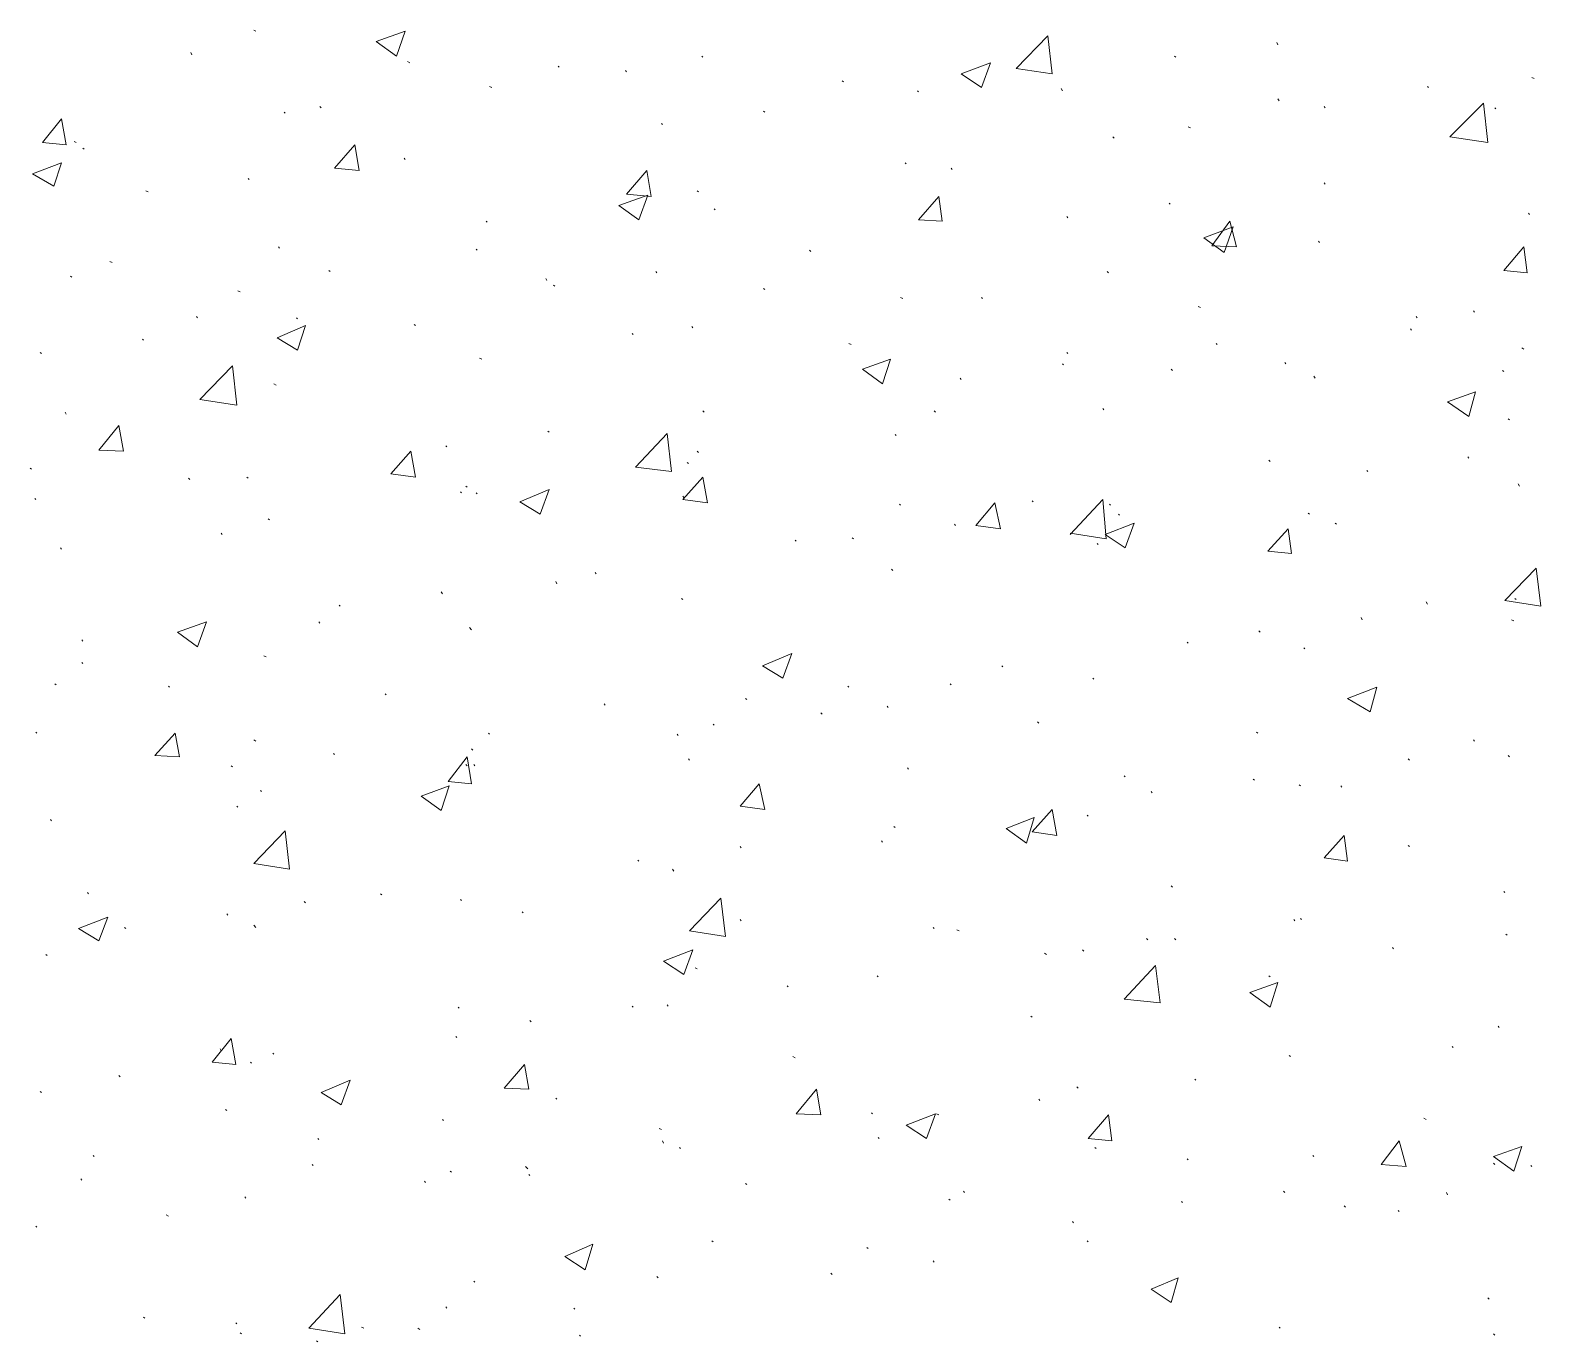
# Model space of a CAD drawing. Header units: millimetres. Extents: x 2928 to 3112, y 1220 to 1280.
# Drawn here: x 2970.237 to 2972.478, y 1258.752 to 1260.699 of the extents above; entities that cross this region are included whole.
import ezdxf

# ---------------------------------------------------------------- set-up
doc = ezdxf.new("R2010")
doc.units = ezdxf.units.MM

msp = doc.modelspace()

# ---------------------------------------------------------------- linework, layer by layer
at = {"color": 92, "linetype": 'Continuous', "lineweight": 13, "true_color": 0x00b800}
for points in [[(2970.57174, 1260.69723), (2970.5684, 1260.6989), (2970.5684, 1260.6989)], [(2970.75007, 1260.68223), (2970.7934, 1260.69723), (2970.7934, 1260.69723)], [(2970.78007, 1260.66056), (2970.7934, 1260.69723), (2970.7934, 1260.69723)], [(2971.70008, 1260.64223), (2971.74675, 1260.69057), (2971.74675, 1260.69057)], [(2971.75342, 1260.6339), (2971.74675, 1260.69057), (2971.74675, 1260.69057)], [(2970.47673, 1260.66223), (2970.47507, 1260.66557), (2970.47507, 1260.66557)], [(2970.75007, 1260.68223), (2970.78007, 1260.66056), (2970.78007, 1260.66056)], [(2972.08842, 1260.67723), (2972.08676, 1260.68057), (2972.08676, 1260.68057)], [(2970.80007, 1260.65056), (2970.79674, 1260.65223), (2970.79674, 1260.65223)], [(2971.02174, 1260.6439), (2971.02007, 1260.64556), (2971.02007, 1260.64556)], [(2971.23508, 1260.6589), (2971.23341, 1260.66056), (2971.23341, 1260.66056)], [(2971.61842, 1260.6339), (2971.66175, 1260.65056), (2971.66175, 1260.65056)], [(2971.64842, 1260.6139), (2971.66175, 1260.65056), (2971.66175, 1260.65056)], [(2971.70008, 1260.64223), (2971.75342, 1260.6339), (2971.75342, 1260.6339)], [(2971.93675, 1260.6589), (2971.93509, 1260.66056), (2971.93509, 1260.66056)], [(2971.12174, 1260.63723), (2971.12008, 1260.6389), (2971.12008, 1260.6389)], [(2971.44341, 1260.62223), (2971.44175, 1260.6239), (2971.44175, 1260.6239)], [(2971.61842, 1260.6339), (2971.64842, 1260.6139), (2971.64842, 1260.6139)], [(2972.46843, 1260.62723), (2972.4651, 1260.6289), (2972.4651, 1260.6289)], [(2970.92174, 1260.6139), (2970.91841, 1260.61556), (2970.91841, 1260.61556)], [(2971.55508, 1260.60723), (2971.55342, 1260.6089), (2971.55342, 1260.6089)], [(2971.76842, 1260.6089), (2971.76675, 1260.61223), (2971.76675, 1260.61223)], [(2972.09009, 1260.5939), (2972.08842, 1260.59723), (2972.08842, 1260.59723)], [(2972.31176, 1260.6139), (2972.31009, 1260.61556), (2972.31009, 1260.61556)], [(2970.61507, 1260.57556), (2970.6134, 1260.57723), (2970.6134, 1260.57723)], [(2970.6684, 1260.5839), (2970.66674, 1260.58556), (2970.66674, 1260.58556)], [(2971.32675, 1260.57723), (2971.32508, 1260.5789), (2971.32508, 1260.5789)], [(2972.15842, 1260.5839), (2972.15676, 1260.58556), (2972.15676, 1260.58556)], [(2972.34343, 1260.54056), (2972.39343, 1260.59056), (2972.39343, 1260.59056)], [(2972.40009, 1260.53223), (2972.39343, 1260.59056), (2972.39343, 1260.59056)], [(2972.41176, 1260.58223), (2972.41009, 1260.5839), (2972.41009, 1260.5839)], [(2970.25506, 1260.53223), (2970.2834, 1260.56723), (2970.2834, 1260.56723)], [(2970.29006, 1260.5289), (2970.2834, 1260.56723), (2970.2834, 1260.56723)], [(2971.17508, 1260.5589), (2971.17341, 1260.56056), (2971.17341, 1260.56056)], [(2971.95842, 1260.5539), (2971.95509, 1260.55556), (2971.95509, 1260.55556)], [(2970.25506, 1260.53223), (2970.29006, 1260.5289), (2970.29006, 1260.5289)], [(2970.30506, 1260.53223), (2970.30173, 1260.5339), (2970.30173, 1260.5339)], [(2971.84509, 1260.5389), (2971.84342, 1260.54056), (2971.84342, 1260.54056)], [(2972.34343, 1260.54056), (2972.40009, 1260.53223), (2972.40009, 1260.53223)], [(2970.31673, 1260.52223), (2970.31506, 1260.5239), (2970.31506, 1260.5239)], [(2970.6884, 1260.4939), (2970.7184, 1260.5289), (2970.7184, 1260.5289)], [(2970.72507, 1260.49056), (2970.7184, 1260.5289), (2970.7184, 1260.5289)], [(2970.7934, 1260.50723), (2970.79174, 1260.5089), (2970.79174, 1260.5089)], [(2970.24006, 1260.48556), (2970.2834, 1260.50223), (2970.2834, 1260.50223)], [(2970.24006, 1260.48556), (2970.27173, 1260.46723), (2970.27173, 1260.46723)], [(2970.27173, 1260.46723), (2970.2834, 1260.50223), (2970.2834, 1260.50223)], [(2970.6884, 1260.4939), (2970.72507, 1260.49056), (2970.72507, 1260.49056)], [(2971.12174, 1260.45556), (2971.15174, 1260.49056), (2971.15174, 1260.49056)], [(2971.15841, 1260.45223), (2971.15174, 1260.49056), (2971.15174, 1260.49056)], [(2971.53675, 1260.50056), (2971.53508, 1260.50223), (2971.53508, 1260.50223)], [(2971.60508, 1260.49223), (2971.60342, 1260.4939), (2971.60342, 1260.4939)], [(2970.56174, 1260.47723), (2970.56007, 1260.4789), (2970.56007, 1260.4789)], [(2972.15842, 1260.47056), (2972.15676, 1260.47223), (2972.15676, 1260.47223)], [(2970.41173, 1260.4589), (2970.4084, 1260.46056), (2970.4084, 1260.46056)], [(2971.11008, 1260.4389), (2971.15341, 1260.4539), (2971.15341, 1260.4539)], [(2971.12174, 1260.45556), (2971.15841, 1260.45223), (2971.15841, 1260.45223)], [(2971.14008, 1260.41723), (2971.15341, 1260.4539), (2971.15341, 1260.4539)], [(2971.22841, 1260.4589), (2971.22674, 1260.46056), (2971.22674, 1260.46056)], [(2971.55508, 1260.41723), (2971.58508, 1260.45223), (2971.58508, 1260.45223)], [(2971.59008, 1260.41556), (2971.58508, 1260.45223), (2971.58508, 1260.45223)], [(2971.92842, 1260.44056), (2971.92675, 1260.44223), (2971.92675, 1260.44223)], [(2971.11008, 1260.4389), (2971.14008, 1260.41723), (2971.14008, 1260.41723)], [(2971.25341, 1260.43223), (2971.25174, 1260.4339), (2971.25174, 1260.4339)], [(2971.77675, 1260.42056), (2971.77509, 1260.42223), (2971.77509, 1260.42223)], [(2972.46176, 1260.42556), (2972.4601, 1260.42723), (2972.4601, 1260.42723)], [(2970.91507, 1260.41389), (2970.91341, 1260.41556), (2970.91341, 1260.41556)], [(2971.55508, 1260.41723), (2971.59008, 1260.41556), (2971.59008, 1260.41556)], [(2971.97842, 1260.39056), (2972.02176, 1260.40723), (2972.02176, 1260.40723)], [(2971.99009, 1260.37889), (2972.01676, 1260.41556), (2972.01676, 1260.41556)], [(2972.00842, 1260.36889), (2972.02176, 1260.40723), (2972.02176, 1260.40723)], [(2972.02676, 1260.37723), (2972.01676, 1260.41556), (2972.01676, 1260.41556)], [(2970.60674, 1260.37556), (2970.60507, 1260.37723), (2970.60507, 1260.37723)], [(2970.90007, 1260.37223), (2970.89841, 1260.37389), (2970.89841, 1260.37389)], [(2971.97842, 1260.39056), (2972.00842, 1260.36889), (2972.00842, 1260.36889)], [(2971.99009, 1260.37889), (2972.02676, 1260.37723), (2972.02676, 1260.37723)], [(2972.15009, 1260.38389), (2972.14842, 1260.38556), (2972.14842, 1260.38556)], [(2972.42343, 1260.34223), (2972.45343, 1260.37723), (2972.45343, 1260.37723)], [(2972.45843, 1260.33889), (2972.45343, 1260.37723), (2972.45343, 1260.37723)], [(2970.3584, 1260.35389), (2970.35507, 1260.35556), (2970.35507, 1260.35556)], [(2971.39508, 1260.37056), (2971.39341, 1260.37223), (2971.39341, 1260.37223)], [(2970.2984, 1260.33223), (2970.29673, 1260.33389), (2970.29673, 1260.33389)], [(2970.68174, 1260.34056), (2970.68007, 1260.34223), (2970.68007, 1260.34223)], [(2971.00341, 1260.32723), (2971.00174, 1260.33056), (2971.00174, 1260.33056)], [(2971.16674, 1260.33889), (2971.16508, 1260.34056), (2971.16508, 1260.34056)], [(2971.83675, 1260.33889), (2971.83509, 1260.34056), (2971.83509, 1260.34056)], [(2972.42343, 1260.34223), (2972.45843, 1260.33889), (2972.45843, 1260.33889)], [(2970.5484, 1260.31056), (2970.54507, 1260.31223), (2970.54507, 1260.31223)], [(2971.01507, 1260.31889), (2971.01341, 1260.32056), (2971.01341, 1260.32056)], [(2971.32675, 1260.31389), (2971.32508, 1260.31556), (2971.32508, 1260.31556)], [(2971.53175, 1260.30056), (2971.52842, 1260.30223), (2971.52842, 1260.30223)], [(2971.65008, 1260.30056), (2971.64842, 1260.30223), (2971.64842, 1260.30223)], [(2971.97342, 1260.28723), (2971.97009, 1260.28889), (2971.97009, 1260.28889)], [(2970.48507, 1260.27223), (2970.4834, 1260.27389), (2970.4834, 1260.27389)], [(2970.6334, 1260.27056), (2970.63174, 1260.27223), (2970.63174, 1260.27223)], [(2970.80841, 1260.26056), (2970.80674, 1260.26223), (2970.80674, 1260.26223)], [(2972.29509, 1260.27223), (2972.29343, 1260.27389), (2972.29343, 1260.27389)], [(2972.38009, 1260.28056), (2972.37843, 1260.28223), (2972.37843, 1260.28223)], [(2970.40507, 1260.23889), (2970.4034, 1260.24056), (2970.4034, 1260.24056)], [(2970.6034, 1260.24223), (2970.64507, 1260.26056), (2970.64507, 1260.26056)], [(2970.6034, 1260.24223), (2970.6334, 1260.22389), (2970.6334, 1260.22389)], [(2970.6334, 1260.22389), (2970.64507, 1260.26056), (2970.64507, 1260.26056)], [(2971.13174, 1260.24723), (2971.13008, 1260.24889), (2971.13008, 1260.24889)], [(2971.22008, 1260.25723), (2971.21841, 1260.25889), (2971.21841, 1260.25889)], [(2972.28676, 1260.25389), (2972.28509, 1260.25556), (2972.28509, 1260.25556)], [(2970.2534, 1260.21889), (2970.25173, 1260.22056), (2970.25173, 1260.22056)], [(2971.45508, 1260.23223), (2971.45175, 1260.23389), (2971.45175, 1260.23389)], [(2971.77675, 1260.21889), (2971.77509, 1260.22056), (2971.77509, 1260.22056)], [(2971.99842, 1260.23223), (2971.99676, 1260.23389), (2971.99676, 1260.23389)], [(2972.45343, 1260.22556), (2972.4501, 1260.22723), (2972.4501, 1260.22723)], [(2970.4884, 1260.15056), (2970.53673, 1260.20056), (2970.53673, 1260.20056)], [(2970.5434, 1260.14222), (2970.53673, 1260.20056), (2970.53673, 1260.20056)], [(2970.90674, 1260.21056), (2970.90341, 1260.21223), (2970.90341, 1260.21223)], [(2971.47175, 1260.19556), (2971.51342, 1260.21056), (2971.51342, 1260.21056)], [(2971.47175, 1260.19556), (2971.50175, 1260.17389), (2971.50175, 1260.17389)], [(2971.50175, 1260.17389), (2971.51342, 1260.21056), (2971.51342, 1260.21056)], [(2971.77009, 1260.20223), (2971.76842, 1260.20389), (2971.76842, 1260.20389)], [(2971.93175, 1260.19389), (2971.93009, 1260.19556), (2971.93009, 1260.19556)], [(2972.10009, 1260.20389), (2972.09842, 1260.20556), (2972.09842, 1260.20556)], [(2972.42343, 1260.19222), (2972.42176, 1260.19389), (2972.42176, 1260.19389)], [(2970.60174, 1260.17222), (2970.5984, 1260.17389), (2970.5984, 1260.17389)], [(2971.61842, 1260.18056), (2971.61675, 1260.18222), (2971.61675, 1260.18222)], [(2972.14342, 1260.18222), (2972.14176, 1260.18556), (2972.14176, 1260.18556)], [(2970.4884, 1260.15056), (2970.5434, 1260.14222), (2970.5434, 1260.14222)], [(2972.34009, 1260.14722), (2972.38176, 1260.16222), (2972.38176, 1260.16222)], [(2972.37176, 1260.12556), (2972.38176, 1260.16222), (2972.38176, 1260.16222)], [(2970.29006, 1260.12889), (2970.2884, 1260.13222), (2970.2884, 1260.13222)], [(2971.23674, 1260.13222), (2971.23508, 1260.13389), (2971.23508, 1260.13389)], [(2971.58008, 1260.13222), (2971.57842, 1260.13389), (2971.57842, 1260.13389)], [(2971.83009, 1260.13556), (2971.82842, 1260.13722), (2971.82842, 1260.13722)], [(2972.34009, 1260.14722), (2972.37176, 1260.12556), (2972.37176, 1260.12556)], [(2970.3384, 1260.07556), (2970.3684, 1260.11222), (2970.3684, 1260.11222)], [(2970.37507, 1260.07389), (2970.3684, 1260.11222), (2970.3684, 1260.11222)], [(2971.00674, 1260.10222), (2971.00507, 1260.10389), (2971.00507, 1260.10389)], [(2972.43176, 1260.12056), (2972.4301, 1260.12222), (2972.4301, 1260.12222)], [(2970.85507, 1260.08056), (2970.85341, 1260.08222), (2970.85341, 1260.08222)], [(2971.13508, 1260.05056), (2971.18174, 1260.10056), (2971.18174, 1260.10056)], [(2971.18841, 1260.04389), (2971.18174, 1260.10056), (2971.18174, 1260.10056)], [(2971.52175, 1260.09722), (2971.52008, 1260.09889), (2971.52008, 1260.09889)], [(2970.3384, 1260.07556), (2970.37507, 1260.07389), (2970.37507, 1260.07389)], [(2970.77174, 1260.04056), (2970.80174, 1260.07389), (2970.80174, 1260.07389)], [(2970.80841, 1260.03556), (2970.80174, 1260.07389), (2970.80174, 1260.07389)], [(2971.22841, 1260.07222), (2971.22674, 1260.07389), (2971.22674, 1260.07389)], [(2972.07676, 1260.05889), (2972.07509, 1260.06056), (2972.07509, 1260.06056)], [(2972.37176, 1260.06389), (2972.37009, 1260.06556), (2972.37009, 1260.06556)], [(2970.2384, 1260.04722), (2970.23673, 1260.04889), (2970.23673, 1260.04889)], [(2970.77174, 1260.04056), (2970.80841, 1260.03556), (2970.80841, 1260.03556)], [(2971.13508, 1260.05056), (2971.18841, 1260.04389), (2971.18841, 1260.04389)], [(2971.21341, 1260.05556), (2971.21174, 1260.05722), (2971.21174, 1260.05722)], [(2972.22176, 1260.04389), (2972.22009, 1260.04556), (2972.22009, 1260.04556)], [(2970.4734, 1260.03222), (2970.47173, 1260.03389), (2970.47173, 1260.03389)], [(2970.56007, 1260.03389), (2970.5584, 1260.03556), (2970.5584, 1260.03556)], [(2970.88507, 1260.02056), (2970.88341, 1260.02222), (2970.88341, 1260.02222)], [(2970.96341, 1259.99889), (2971.00674, 1260.01722), (2971.00674, 1260.01722)], [(2970.99341, 1259.98056), (2971.00674, 1260.01722), (2971.00674, 1260.01722)], [(2971.20508, 1260.00222), (2971.23508, 1260.03556), (2971.23508, 1260.03556)], [(2971.24174, 1259.99722), (2971.23508, 1260.03556), (2971.23508, 1260.03556)], [(2972.44676, 1260.02222), (2972.4451, 1260.02556), (2972.4451, 1260.02556)], [(2970.24506, 1260.00222), (2970.2434, 1260.00389), (2970.2434, 1260.00389)], [(2970.87674, 1260.01222), (2970.87507, 1260.01389), (2970.87507, 1260.01389)], [(2970.90007, 1260.01056), (2970.89841, 1260.01222), (2970.89841, 1260.01222)], [(2970.96341, 1259.99889), (2970.99341, 1259.98056), (2970.99341, 1259.98056)], [(2971.20674, 1260.00556), (2971.20508, 1260.00722), (2971.20508, 1260.00722)], [(2971.20508, 1260.00222), (2971.24174, 1259.99722), (2971.24174, 1259.99722)], [(2971.52842, 1259.99389), (2971.52675, 1259.99556), (2971.52675, 1259.99556)], [(2971.64008, 1259.96389), (2971.66842, 1259.99722), (2971.66842, 1259.99722)], [(2971.67675, 1259.95889), (2971.66842, 1259.99722), (2971.66842, 1259.99722)], [(2971.72508, 1259.99889), (2971.72342, 1260.00056), (2971.72342, 1260.00056)], [(2971.78009, 1259.95055), (2971.82842, 1260.00222), (2971.82842, 1260.00222)], [(2971.83342, 1259.94389), (2971.82842, 1260.00222), (2971.82842, 1260.00222)], [(2971.84009, 1259.99389), (2971.83842, 1259.99556), (2971.83842, 1259.99556)], [(2970.59174, 1259.97222), (2970.59007, 1259.97389), (2970.59007, 1259.97389)], [(2971.85342, 1259.97889), (2971.85175, 1259.98056), (2971.85175, 1259.98056)], [(2972.13509, 1259.98056), (2972.13342, 1259.98222), (2972.13342, 1259.98222)], [(2970.52173, 1259.95055), (2970.52007, 1259.95222), (2970.52007, 1259.95222)], [(2971.61008, 1259.96389), (2971.60842, 1259.96556), (2971.60842, 1259.96556)], [(2971.64008, 1259.96389), (2971.67675, 1259.95889), (2971.67675, 1259.95889)], [(2971.78009, 1259.95222), (2971.83342, 1259.94389), (2971.83342, 1259.94389)], [(2971.83175, 1259.95055), (2971.87509, 1259.96722), (2971.87509, 1259.96722)], [(2971.83175, 1259.95055), (2971.86175, 1259.93055), (2971.86175, 1259.93055)], [(2971.86175, 1259.93055), (2971.87509, 1259.96722), (2971.87509, 1259.96722)], [(2972.07342, 1259.92555), (2972.10342, 1259.95889), (2972.10342, 1259.95889)], [(2972.10842, 1259.92222), (2972.10342, 1259.95889), (2972.10342, 1259.95889)], [(2972.17509, 1259.96556), (2972.17342, 1259.96722), (2972.17342, 1259.96722)], [(2970.2834, 1259.92889), (2970.28173, 1259.93055), (2970.28173, 1259.93055)], [(2971.37341, 1259.94055), (2971.37175, 1259.94222), (2971.37175, 1259.94222)], [(2971.45841, 1259.94389), (2971.45675, 1259.94555), (2971.45675, 1259.94555)], [(2971.82175, 1259.93555), (2971.82009, 1259.93722), (2971.82009, 1259.93722)], [(2972.07342, 1259.92555), (2972.10842, 1259.92222), (2972.10842, 1259.92222)], [(2971.01841, 1259.87722), (2971.01674, 1259.88055), (2971.01674, 1259.88055)], [(2971.07674, 1259.89222), (2971.07508, 1259.89389), (2971.07508, 1259.89389)], [(2971.51675, 1259.89722), (2971.51508, 1259.89889), (2971.51508, 1259.89889)], [(2972.42509, 1259.85222), (2972.47176, 1259.90055), (2972.47176, 1259.90055)], [(2972.47843, 1259.84389), (2972.47176, 1259.90055), (2972.47176, 1259.90055)], [(2970.84841, 1259.86222), (2970.84674, 1259.86555), (2970.84674, 1259.86555)], [(2970.69674, 1259.84389), (2970.69507, 1259.84555), (2970.69507, 1259.84555)], [(2971.20508, 1259.85389), (2971.20341, 1259.85555), (2971.20341, 1259.85555)], [(2972.31009, 1259.84722), (2972.30843, 1259.85055), (2972.30843, 1259.85055)], [(2972.42509, 1259.85222), (2972.47843, 1259.84389), (2972.47843, 1259.84389)], [(2972.44176, 1259.85389), (2972.4401, 1259.85555), (2972.4401, 1259.85555)], [(2970.45507, 1259.80555), (2970.4984, 1259.82055), (2970.4984, 1259.82055)], [(2970.48507, 1259.78389), (2970.4984, 1259.82055), (2970.4984, 1259.82055)], [(2970.66674, 1259.81889), (2970.66507, 1259.82055), (2970.66507, 1259.82055)], [(2972.21343, 1259.82389), (2972.21176, 1259.82722), (2972.21176, 1259.82722)], [(2972.43843, 1259.82222), (2972.4351, 1259.82389), (2972.4351, 1259.82389)], [(2970.31506, 1259.79222), (2970.3134, 1259.79389), (2970.3134, 1259.79389)], [(2970.45507, 1259.80555), (2970.48507, 1259.78389), (2970.48507, 1259.78389)], [(2970.89174, 1259.80889), (2970.88841, 1259.81222), (2970.88841, 1259.81222)], [(2971.95509, 1259.78889), (2971.95342, 1259.79055), (2971.95342, 1259.79055)], [(2972.06176, 1259.80555), (2972.06009, 1259.80722), (2972.06009, 1259.80722)], [(2970.58674, 1259.76889), (2970.5834, 1259.77055), (2970.5834, 1259.77055)], [(2971.32341, 1259.75555), (2971.36675, 1259.77389), (2971.36675, 1259.77389)], [(2971.35341, 1259.73722), (2971.36675, 1259.77389), (2971.36675, 1259.77389)], [(2972.12842, 1259.78055), (2972.12676, 1259.78222), (2972.12676, 1259.78222)], [(2970.31506, 1259.75889), (2970.3134, 1259.76055), (2970.3134, 1259.76055)], [(2971.32341, 1259.75555), (2971.35341, 1259.73722), (2971.35341, 1259.73722)], [(2971.68008, 1259.75389), (2971.67842, 1259.75555), (2971.67842, 1259.75555)], [(2970.27506, 1259.72722), (2970.2734, 1259.72888), (2970.2734, 1259.72888)], [(2970.4434, 1259.72388), (2970.44173, 1259.72555), (2970.44173, 1259.72555)], [(2971.45175, 1259.72388), (2971.45008, 1259.72555), (2971.45008, 1259.72555)], [(2971.60342, 1259.72722), (2971.60175, 1259.72888), (2971.60175, 1259.72888)], [(2971.81509, 1259.73555), (2971.81342, 1259.73722), (2971.81342, 1259.73722)], [(2972.19176, 1259.70722), (2972.23509, 1259.72388), (2972.23509, 1259.72388)], [(2972.22509, 1259.68722), (2972.23509, 1259.72388), (2972.23509, 1259.72388)], [(2970.76507, 1259.71222), (2970.7634, 1259.71388), (2970.7634, 1259.71388)], [(2971.30008, 1259.70555), (2971.29841, 1259.70722), (2971.29841, 1259.70722)], [(2972.19176, 1259.70722), (2972.22509, 1259.68722), (2972.22509, 1259.68722)], [(2971.09008, 1259.69722), (2971.08841, 1259.69888), (2971.08841, 1259.69888)], [(2971.41175, 1259.68388), (2971.41008, 1259.68555), (2971.41008, 1259.68555)], [(2971.51008, 1259.69388), (2971.50842, 1259.69555), (2971.50842, 1259.69555)], [(2970.24673, 1259.65555), (2970.24506, 1259.65722), (2970.24506, 1259.65722)], [(2970.42173, 1259.62222), (2970.45173, 1259.65555), (2970.45173, 1259.65555)], [(2970.4584, 1259.62055), (2970.45173, 1259.65555), (2970.45173, 1259.65555)], [(2970.91841, 1259.65388), (2970.91674, 1259.65555), (2970.91674, 1259.65555)], [(2971.25174, 1259.66722), (2971.25008, 1259.66888), (2971.25008, 1259.66888)], [(2971.73342, 1259.67055), (2971.73175, 1259.67222), (2971.73175, 1259.67222)], [(2972.05842, 1259.65555), (2972.05676, 1259.65722), (2972.05676, 1259.65722)], [(2970.57174, 1259.64388), (2970.5684, 1259.64555), (2970.5684, 1259.64555)], [(2971.19841, 1259.65222), (2971.19674, 1259.65388), (2971.19674, 1259.65388)], [(2972.38009, 1259.64388), (2972.37843, 1259.64555), (2972.37843, 1259.64555)], [(2970.42173, 1259.62222), (2970.4584, 1259.62055), (2970.4584, 1259.62055)], [(2970.6884, 1259.62388), (2970.68674, 1259.62555), (2970.68674, 1259.62555)], [(2970.85674, 1259.58388), (2970.88507, 1259.62055), (2970.88507, 1259.62055)], [(2970.89174, 1259.58055), (2970.88507, 1259.62055), (2970.88507, 1259.62055)], [(2970.89341, 1259.63055), (2970.89174, 1259.63222), (2970.89174, 1259.63222)], [(2971.21508, 1259.61555), (2971.21341, 1259.61722), (2971.21341, 1259.61722)], [(2972.28343, 1259.61555), (2972.28176, 1259.61722), (2972.28176, 1259.61722)], [(2972.43176, 1259.62055), (2972.4301, 1259.62222), (2972.4301, 1259.62222)], [(2970.53673, 1259.60555), (2970.53507, 1259.60722), (2970.53507, 1259.60722)], [(2970.88507, 1259.60722), (2970.88341, 1259.60888), (2970.88341, 1259.60888)], [(2970.89674, 1259.60722), (2970.89507, 1259.60888), (2970.89507, 1259.60888)], [(2971.54008, 1259.60222), (2971.53842, 1259.60388), (2971.53842, 1259.60388)], [(2971.86175, 1259.59055), (2971.86009, 1259.59222), (2971.86009, 1259.59222)], [(2970.58007, 1259.56888), (2970.5784, 1259.57055), (2970.5784, 1259.57055)], [(2970.81674, 1259.56222), (2970.85841, 1259.57722), (2970.85841, 1259.57722)], [(2970.84674, 1259.54055), (2970.85841, 1259.57722), (2970.85841, 1259.57722)], [(2970.85674, 1259.58388), (2970.89174, 1259.58055), (2970.89174, 1259.58055)], [(2971.29008, 1259.54722), (2971.31841, 1259.58055), (2971.31841, 1259.58055)], [(2971.32675, 1259.54222), (2971.31841, 1259.58055), (2971.31841, 1259.58055)], [(2971.90175, 1259.56722), (2971.90009, 1259.56888), (2971.90009, 1259.56888)], [(2972.05342, 1259.58555), (2972.05176, 1259.58722), (2972.05176, 1259.58722)], [(2972.12176, 1259.57722), (2972.12009, 1259.57888), (2972.12009, 1259.57888)], [(2972.18342, 1259.57555), (2972.18176, 1259.57722), (2972.18176, 1259.57722)], [(2970.54507, 1259.54555), (2970.5434, 1259.54722), (2970.5434, 1259.54722)], [(2970.81674, 1259.56222), (2970.84674, 1259.54055), (2970.84674, 1259.54055)], [(2971.29008, 1259.54722), (2971.32675, 1259.54222), (2971.32675, 1259.54222)], [(2970.2684, 1259.52555), (2970.26673, 1259.52722), (2970.26673, 1259.52722)], [(2971.68508, 1259.51388), (2971.72675, 1259.53055), (2971.72675, 1259.53055)], [(2971.71508, 1259.49221), (2971.72675, 1259.53055), (2971.72675, 1259.53055)], [(2971.72342, 1259.50888), (2971.75342, 1259.54222), (2971.75342, 1259.54222)], [(2971.76009, 1259.50388), (2971.75342, 1259.54222), (2971.75342, 1259.54222)], [(2971.80675, 1259.53222), (2971.80509, 1259.53388), (2971.80509, 1259.53388)], [(2970.5684, 1259.46221), (2970.61507, 1259.51055), (2970.61507, 1259.51055)], [(2970.62174, 1259.45388), (2970.61507, 1259.51055), (2970.61507, 1259.51055)], [(2971.52008, 1259.51555), (2971.51842, 1259.51722), (2971.51842, 1259.51722)], [(2971.68508, 1259.51388), (2971.71508, 1259.49221), (2971.71508, 1259.49221)], [(2971.72342, 1259.50888), (2971.76009, 1259.50388), (2971.76009, 1259.50388)], [(2972.15676, 1259.47055), (2972.18676, 1259.50388), (2972.18676, 1259.50388)], [(2972.19176, 1259.46555), (2972.18676, 1259.50388), (2972.18676, 1259.50388)], [(2971.29175, 1259.48555), (2971.29008, 1259.48721), (2971.29008, 1259.48721)], [(2971.50175, 1259.49388), (2971.50008, 1259.49555), (2971.50008, 1259.49555)], [(2972.28343, 1259.48721), (2972.28176, 1259.48888), (2972.28176, 1259.48888)], [(2970.5684, 1259.46221), (2970.62174, 1259.45388), (2970.62174, 1259.45388)], [(2971.14008, 1259.46555), (2971.13841, 1259.46721), (2971.13841, 1259.46721)], [(2971.19174, 1259.45055), (2971.19008, 1259.45388), (2971.19008, 1259.45388)], [(2972.15676, 1259.47055), (2972.19176, 1259.46555), (2972.19176, 1259.46555)], [(2970.3234, 1259.41721), (2970.32173, 1259.41888), (2970.32173, 1259.41888)], [(2970.7584, 1259.41555), (2970.75674, 1259.41721), (2970.75674, 1259.41721)], [(2970.87674, 1259.40721), (2970.87507, 1259.40888), (2970.87507, 1259.40888)], [(2971.21508, 1259.36221), (2971.26175, 1259.41055), (2971.26175, 1259.41055)], [(2971.26841, 1259.35388), (2971.26175, 1259.41055), (2971.26175, 1259.41055)], [(2971.93175, 1259.42721), (2971.93009, 1259.42888), (2971.93009, 1259.42888)], [(2972.42509, 1259.41888), (2972.42343, 1259.42055), (2972.42343, 1259.42055)], [(2970.53007, 1259.38555), (2970.5284, 1259.38721), (2970.5284, 1259.38721)], [(2970.64507, 1259.40388), (2970.6434, 1259.40555), (2970.6434, 1259.40555)], [(2970.96841, 1259.38888), (2970.96674, 1259.39055), (2970.96674, 1259.39055)], [(2970.3084, 1259.36555), (2970.35173, 1259.38221), (2970.35173, 1259.38221)], [(2970.3084, 1259.36555), (2970.3384, 1259.34721), (2970.3384, 1259.34721)], [(2970.3384, 1259.34721), (2970.35173, 1259.38221), (2970.35173, 1259.38221)], [(2970.3784, 1259.36555), (2970.37673, 1259.36721), (2970.37673, 1259.36721)], [(2970.57174, 1259.36721), (2970.5684, 1259.37055), (2970.5684, 1259.37055)], [(2971.29175, 1259.37721), (2971.29008, 1259.37888), (2971.29008, 1259.37888)], [(2971.57842, 1259.36555), (2971.57675, 1259.36721), (2971.57675, 1259.36721)], [(2972.11342, 1259.37721), (2972.11176, 1259.37888), (2972.11176, 1259.37888)], [(2972.12342, 1259.37888), (2972.12176, 1259.38055), (2972.12176, 1259.38055)], [(2971.21508, 1259.36221), (2971.26841, 1259.35388), (2971.26841, 1259.35388)], [(2971.61508, 1259.36221), (2971.61175, 1259.36388), (2971.61175, 1259.36388)], [(2971.89509, 1259.34888), (2971.89342, 1259.35055), (2971.89342, 1259.35055)], [(2971.93675, 1259.34888), (2971.93509, 1259.35055), (2971.93509, 1259.35055)], [(2972.42843, 1259.35555), (2972.42676, 1259.35721), (2972.42676, 1259.35721)], [(2970.26173, 1259.32555), (2970.26006, 1259.32721), (2970.26006, 1259.32721)], [(2971.17674, 1259.31721), (2971.22008, 1259.33388), (2971.22008, 1259.33388)], [(2971.20674, 1259.29721), (2971.22008, 1259.33388), (2971.22008, 1259.33388)], [(2971.74509, 1259.32721), (2971.74175, 1259.32888), (2971.74175, 1259.32888)], [(2971.80009, 1259.33221), (2971.79842, 1259.33388), (2971.79842, 1259.33388)], [(2972.26009, 1259.33555), (2972.25843, 1259.33721), (2972.25843, 1259.33721)], [(2971.17674, 1259.31721), (2971.20674, 1259.29721), (2971.20674, 1259.29721)], [(2971.22674, 1259.30555), (2971.22341, 1259.30721), (2971.22341, 1259.30721)], [(2971.86009, 1259.26054), (2971.90675, 1259.31055), (2971.90675, 1259.31055)], [(2971.91342, 1259.25554), (2971.90675, 1259.31055), (2971.90675, 1259.31055)], [(2971.36175, 1259.27888), (2971.36008, 1259.28055), (2971.36008, 1259.28055)], [(2971.49508, 1259.29388), (2971.49341, 1259.29555), (2971.49341, 1259.29555)], [(2972.04676, 1259.27055), (2972.08842, 1259.28555), (2972.08842, 1259.28555)], [(2972.07676, 1259.29388), (2972.07509, 1259.29555), (2972.07509, 1259.29555)], [(2972.07676, 1259.24888), (2972.08842, 1259.28555), (2972.08842, 1259.28555)], [(2971.18341, 1259.25054), (2971.18174, 1259.25221), (2971.18174, 1259.25221)], [(2971.86009, 1259.26054), (2971.91342, 1259.25554), (2971.91342, 1259.25554)], [(2972.04676, 1259.27055), (2972.07676, 1259.24888), (2972.07676, 1259.24888)], [(2970.87341, 1259.24721), (2970.87174, 1259.24888), (2970.87174, 1259.24888)], [(2971.13174, 1259.24888), (2971.13008, 1259.25054), (2971.13008, 1259.25054)], [(2971.72342, 1259.23388), (2971.72175, 1259.23554), (2971.72175, 1259.23554)], [(2970.98007, 1259.22721), (2970.97841, 1259.22888), (2970.97841, 1259.22888)], [(2972.41676, 1259.21888), (2972.41509, 1259.22054), (2972.41509, 1259.22054)], [(2970.50673, 1259.16721), (2970.53507, 1259.20221), (2970.53507, 1259.20221)], [(2970.52007, 1259.18388), (2970.5184, 1259.18721), (2970.5184, 1259.18721)], [(2970.54173, 1259.16388), (2970.53507, 1259.20221), (2970.53507, 1259.20221)], [(2970.87007, 1259.20388), (2970.86841, 1259.20554), (2970.86841, 1259.20554)], [(2972.34843, 1259.18888), (2972.34676, 1259.19054), (2972.34676, 1259.19054)], [(2970.50673, 1259.16721), (2970.54173, 1259.16388), (2970.54173, 1259.16388)], [(2970.56507, 1259.16554), (2970.5634, 1259.16721), (2970.5634, 1259.16721)], [(2970.5984, 1259.17888), (2970.59674, 1259.18054), (2970.59674, 1259.18054)], [(2970.94007, 1259.12888), (2970.97007, 1259.16388), (2970.97007, 1259.16388)], [(2970.97674, 1259.12721), (2970.97007, 1259.16388), (2970.97007, 1259.16388)], [(2971.37175, 1259.17388), (2971.36841, 1259.17554), (2971.36841, 1259.17554)], [(2972.10676, 1259.17554), (2972.10509, 1259.17721), (2972.10509, 1259.17721)], [(2970.37007, 1259.14554), (2970.3684, 1259.14721), (2970.3684, 1259.14721)], [(2970.6684, 1259.12221), (2970.71174, 1259.14054), (2970.71174, 1259.14054)], [(2970.6984, 1259.10388), (2970.71174, 1259.14054), (2970.71174, 1259.14054)], [(2971.96676, 1259.14054), (2971.96509, 1259.14221), (2971.96509, 1259.14221)], [(2970.2534, 1259.12221), (2970.25173, 1259.12388), (2970.25173, 1259.12388)], [(2970.6684, 1259.12221), (2970.6984, 1259.10388), (2970.6984, 1259.10388)], [(2970.94007, 1259.12888), (2970.97674, 1259.12721), (2970.97674, 1259.12721)], [(2971.37341, 1259.09054), (2971.40341, 1259.12721), (2971.40341, 1259.12721)], [(2971.41008, 1259.08888), (2971.40341, 1259.12721), (2971.40341, 1259.12721)], [(2971.79175, 1259.12888), (2971.79009, 1259.13054), (2971.79009, 1259.13054)], [(2970.5284, 1259.09554), (2970.52673, 1259.09721), (2970.52673, 1259.09721)], [(2971.01841, 1259.11221), (2971.01674, 1259.11388), (2971.01674, 1259.11388)], [(2971.73509, 1259.11054), (2971.73342, 1259.11221), (2971.73342, 1259.11221)], [(2970.85007, 1259.08054), (2970.84841, 1259.08221), (2970.84841, 1259.08221)], [(2971.37341, 1259.09054), (2971.41008, 1259.08888), (2971.41008, 1259.08888)], [(2971.48675, 1259.09054), (2971.48508, 1259.09221), (2971.48508, 1259.09221)], [(2971.53675, 1259.07388), (2971.58008, 1259.09054), (2971.58008, 1259.09054)], [(2971.53675, 1259.07388), (2971.56675, 1259.05388), (2971.56675, 1259.05388)], [(2971.56675, 1259.05388), (2971.58008, 1259.09054), (2971.58008, 1259.09054)], [(2971.58508, 1259.08888), (2971.58175, 1259.09054), (2971.58175, 1259.09054)], [(2971.80675, 1259.05388), (2971.83675, 1259.08888), (2971.83675, 1259.08888)], [(2971.84175, 1259.05054), (2971.83675, 1259.08888), (2971.83675, 1259.08888)], [(2972.30843, 1259.08221), (2972.30509, 1259.08388), (2972.30509, 1259.08388)], [(2970.66507, 1259.05221), (2970.6634, 1259.05388), (2970.6634, 1259.05388)], [(2971.17341, 1259.06721), (2971.17008, 1259.06888), (2971.17008, 1259.06888)], [(2971.17674, 1259.04721), (2971.17508, 1259.05054), (2971.17508, 1259.05054)], [(2971.49675, 1259.05388), (2971.49508, 1259.05554), (2971.49508, 1259.05554)], [(2971.80675, 1259.05388), (2971.84175, 1259.05054), (2971.84175, 1259.05054)], [(2972.24176, 1259.01554), (2972.26843, 1259.05054), (2972.26843, 1259.05054)], [(2972.27843, 1259.01221), (2972.26843, 1259.05054), (2972.26843, 1259.05054)], [(2970.33173, 1259.02721), (2970.33007, 1259.02887), (2970.33007, 1259.02887)], [(2971.20174, 1259.03888), (2971.20008, 1259.04054), (2971.20008, 1259.04054)], [(2971.81842, 1259.03888), (2971.81675, 1259.04054), (2971.81675, 1259.04054)], [(2972.14176, 1259.02721), (2972.14009, 1259.02887), (2972.14009, 1259.02887)], [(2972.40843, 1259.02721), (2972.4501, 1259.04221), (2972.4501, 1259.04221)], [(2972.43843, 1259.00554), (2972.4501, 1259.04221), (2972.4501, 1259.04221)], [(2970.65674, 1259.01387), (2970.65507, 1259.01554), (2970.65507, 1259.01554)], [(2970.86174, 1259.00387), (2970.86007, 1259.00554), (2970.86007, 1259.00554)], [(2970.97507, 1259.00887), (2970.97174, 1259.01221), (2970.97174, 1259.01221)], [(2971.95509, 1259.02221), (2971.95342, 1259.02387), (2971.95342, 1259.02387)], [(2972.24176, 1259.01554), (2972.27843, 1259.01221), (2972.27843, 1259.01221)], [(2972.40843, 1259.02721), (2972.43843, 1259.00554), (2972.43843, 1259.00554)], [(2972.41009, 1259.01554), (2972.40843, 1259.01721), (2972.40843, 1259.01721)], [(2972.4651, 1259.01221), (2972.46343, 1259.01387), (2972.46343, 1259.01387)], [(2970.3134, 1258.99221), (2970.31173, 1258.99387), (2970.31173, 1258.99387)], [(2970.82341, 1258.98887), (2970.82174, 1258.99054), (2970.82174, 1258.99054)], [(2970.97841, 1258.99887), (2970.97674, 1259.00054), (2970.97674, 1259.00054)], [(2971.30008, 1258.98554), (2971.29841, 1258.98721), (2971.29841, 1258.98721)], [(2970.55673, 1258.96554), (2970.55507, 1258.96721), (2970.55507, 1258.96721)], [(2971.60175, 1258.96221), (2971.60008, 1258.96387), (2971.60008, 1258.96387)], [(2971.62342, 1258.97387), (2971.62175, 1258.97554), (2971.62175, 1258.97554)], [(2971.94675, 1258.95887), (2971.94509, 1258.96054), (2971.94509, 1258.96054)], [(2972.09842, 1258.97387), (2972.09676, 1258.97554), (2972.09676, 1258.97554)], [(2972.34009, 1258.97054), (2972.33843, 1258.97387), (2972.33843, 1258.97387)], [(2970.44173, 1258.93887), (2970.4384, 1258.94054), (2970.4384, 1258.94054)], [(2972.18842, 1258.95221), (2972.18676, 1258.95387), (2972.18676, 1258.95387)], [(2972.26843, 1258.94554), (2972.26676, 1258.94721), (2972.26676, 1258.94721)], [(2970.24673, 1258.92221), (2970.24506, 1258.92387), (2970.24506, 1258.92387)], [(2971.78509, 1258.92887), (2971.78342, 1258.93054), (2971.78342, 1258.93054)], [(2971.03008, 1258.87887), (2971.07174, 1258.89721), (2971.07174, 1258.89721)], [(2971.06008, 1258.85887), (2971.07174, 1258.89721), (2971.07174, 1258.89721)], [(2971.25008, 1258.90054), (2971.24841, 1258.90221), (2971.24841, 1258.90221)], [(2971.80675, 1258.90054), (2971.80509, 1258.90221), (2971.80509, 1258.90221)], [(2971.03008, 1258.87887), (2971.06008, 1258.85887), (2971.06008, 1258.85887)], [(2971.48008, 1258.89054), (2971.47841, 1258.89221), (2971.47841, 1258.89221)], [(2971.57842, 1258.87054), (2971.57675, 1258.87221), (2971.57675, 1258.87221)], [(2971.16841, 1258.84721), (2971.16674, 1258.84887), (2971.16674, 1258.84887)], [(2971.42675, 1258.85221), (2971.42508, 1258.85387), (2971.42508, 1258.85387)], [(2970.89674, 1258.84054), (2970.89507, 1258.84221), (2970.89507, 1258.84221)], [(2971.90009, 1258.83054), (2971.94009, 1258.84721), (2971.94009, 1258.84721)], [(2971.90009, 1258.83054), (2971.93009, 1258.81054), (2971.93009, 1258.81054)], [(2971.93009, 1258.81054), (2971.94009, 1258.84721), (2971.94009, 1258.84721)], [(2970.65007, 1258.7722), (2970.69674, 1258.82221), (2970.69674, 1258.82221)], [(2970.7034, 1258.76387), (2970.69674, 1258.82221), (2970.69674, 1258.82221)], [(2970.85507, 1258.80221), (2970.85341, 1258.80387), (2970.85341, 1258.80387)], [(2972.40176, 1258.81554), (2972.40009, 1258.81721), (2972.40009, 1258.81721)], [(2970.40673, 1258.7872), (2970.40507, 1258.78887), (2970.40507, 1258.78887)], [(2971.04508, 1258.80054), (2971.04341, 1258.80221), (2971.04341, 1258.80221)], [(2970.5434, 1258.77887), (2970.54173, 1258.78054), (2970.54173, 1258.78054)], [(2970.55007, 1258.76387), (2970.5484, 1258.76554), (2970.5484, 1258.76554)], [(2970.65007, 1258.7722), (2970.7034, 1258.76387), (2970.7034, 1258.76387)], [(2970.73174, 1258.7722), (2970.7284, 1258.77387), (2970.7284, 1258.77387)], [(2970.81507, 1258.77054), (2970.81174, 1258.7722), (2970.81174, 1258.7722)], [(2971.05341, 1258.76054), (2971.05174, 1258.7622), (2971.05174, 1258.7622)], [(2972.09176, 1258.7722), (2972.09009, 1258.77387), (2972.09009, 1258.77387)], [(2972.41009, 1258.7622), (2972.40843, 1258.76387), (2972.40843, 1258.76387)], [(2970.6634, 1258.7522), (2970.66174, 1258.75387), (2970.66174, 1258.75387)]]:
    msp.add_lwpolyline(points, dxfattribs=at)

doc.saveas('drawing.dxf')
